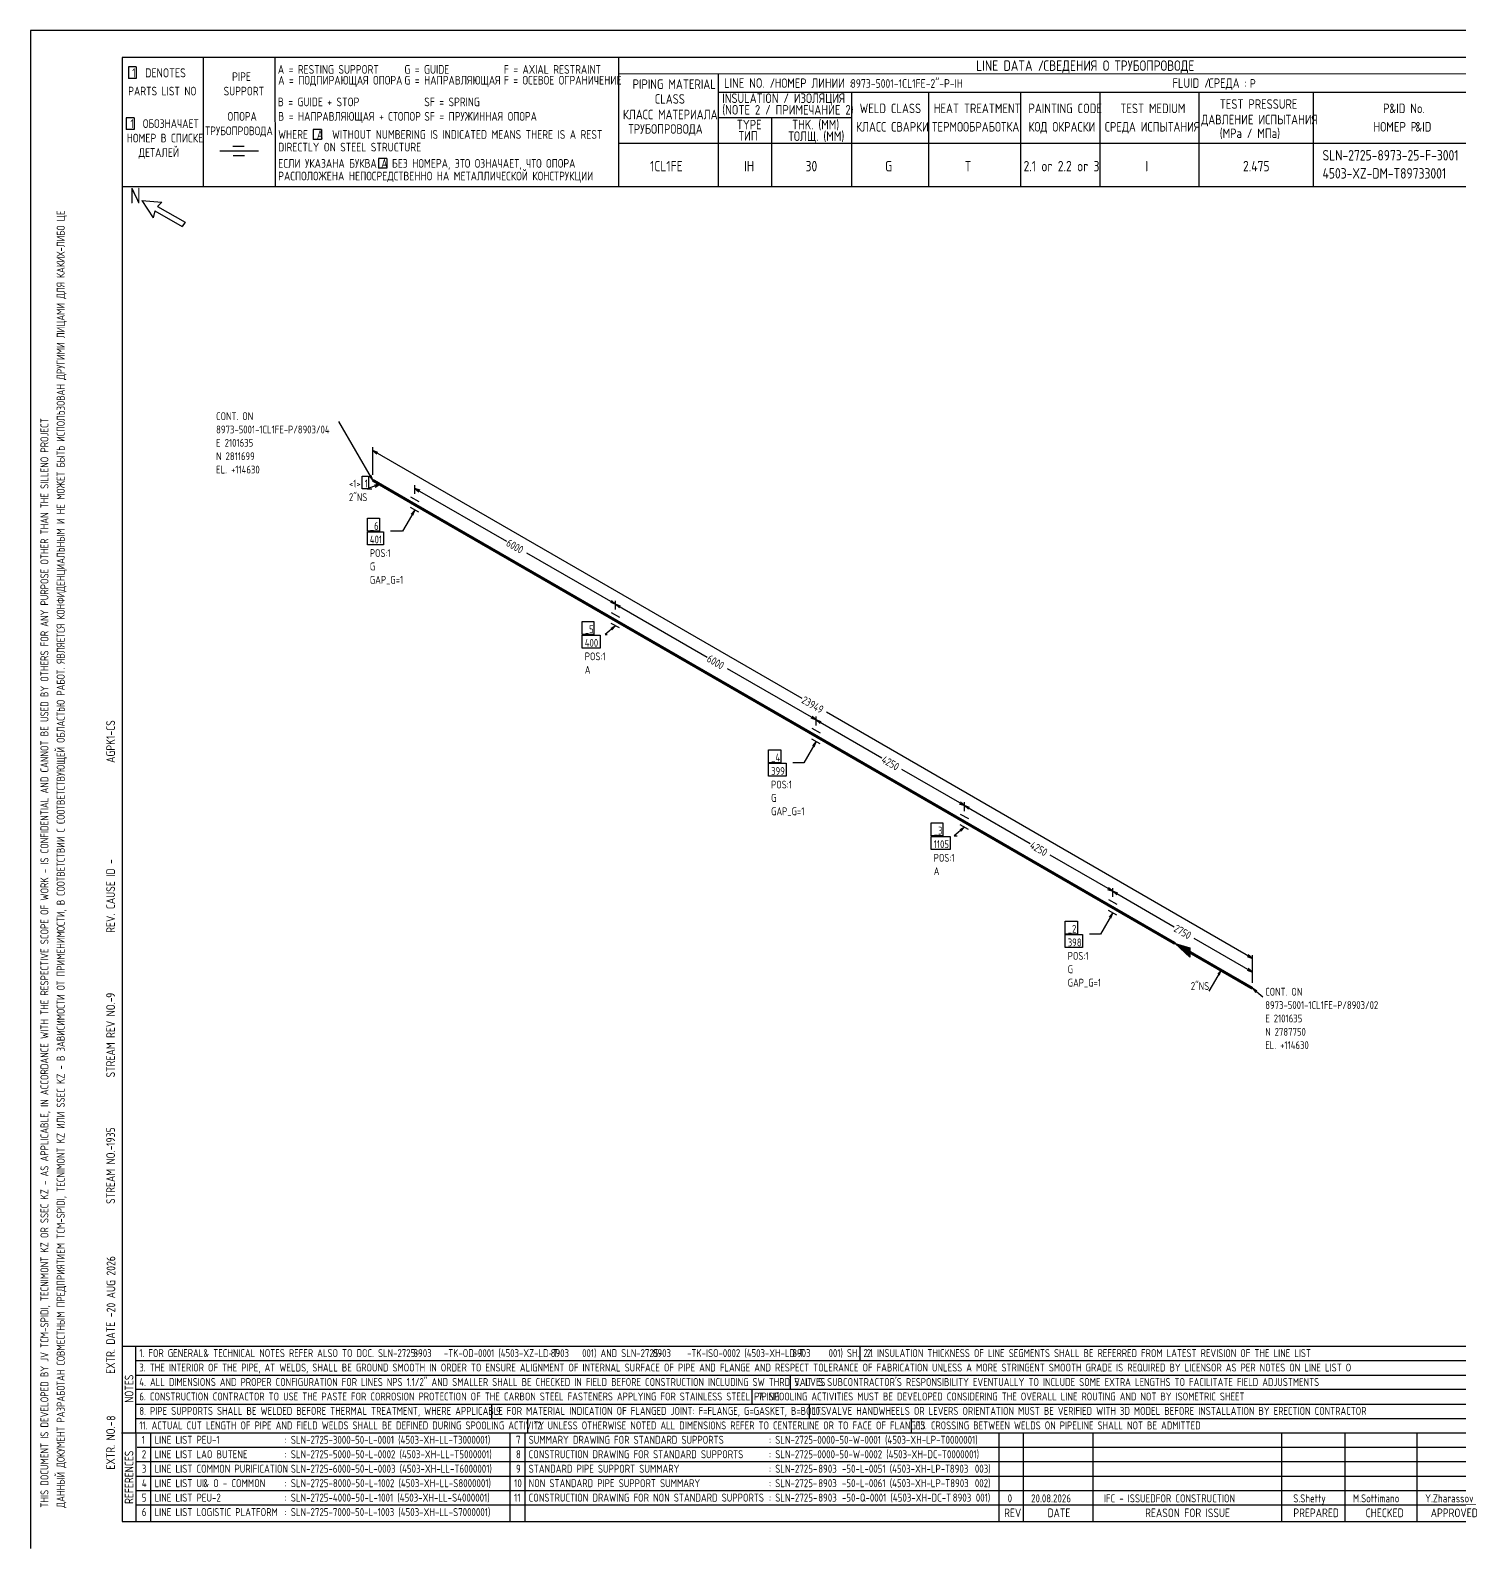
# Model space of a CAD drawing. Extents: x -1005 to 594, y -998 to 420.
# Drawn here: x 0 to 395.4, y 0 to 420 of the extents above; entities that cross this region are included whole.
import ezdxf

# ---------------------------------------------------------------- set-up
doc = ezdxf.new("R2010")
doc.units = 0
doc.styles.add('TTFN17', font='GOST type A')

msp = doc.modelspace()

# ---------------------------------------------------------------- linework, layer by layer
at = {"layer": 'GT_1', "flags": 128}
for points in [[(0, 420), (0, 0)], [(594, 420), (0, 420)], [(589.1, 412.5), (25.4, 412.5)], [(25.4, 412.5), (25.4, 7.5)], [(47.8, 412.5), (47.8, 376.7)], [(67.6, 412.5), (67.7, 376.7)], [(162.7, 412.5), (162.7, 376.7)], [(29.3, 409.9), (27.1, 409.9)], [(27.1, 409.9), (27.1, 406.7)], [(29.3, 409.9), (29.3, 406.7)], [(589.1, 408), (162.7, 407.9)], [(190.3, 407.8), (190.3, 376.7)], [(29.3, 406.7), (27.1, 406.7)], [(190.3, 402.9), (402.7, 402.9)], [(227.1, 402.9), (227.1, 376.7)], [(248.4, 402.9), (248.4, 376.8)], [(273.9, 402.9), (273.9, 376.7)], [(295.8, 402.9), (295.8, 376.7)], [(323.2, 402.9), (323.2, 376.7)], [(354.8, 402.9), (354.8, 376.8)], [(28.7, 395.8), (26.5, 395.8)], [(26.5, 395.8), (26.5, 392.6)], [(28.7, 395.8), (28.7, 392.6)], [(227.1, 395.8), (190.3, 395.8)], [(205, 395.8), (205, 376.7)], [(28.7, 392.6), (26.5, 392.6)], [(80.5, 392.6), (78.2, 392.6)], [(78.2, 392.6), (78.2, 389.8)], [(80.5, 392.6), (80.5, 389.8)], [(63.1, 386.6), (52.4, 386.6)], [(59.1, 387.9), (56, 387.9)], [(80.5, 389.8), (78.2, 389.8)], [(230.2, 388.7), (162.7, 388.7)], [(402.7, 388.7), (226.9, 388.7)], [(59.2, 385.3), (56.1, 385.3)], [(98.6, 384.6), (96.3, 384.6)], [(96.3, 384.6), (96.3, 381.9)], [(98.6, 384.6), (98.6, 381.9)], [(98.6, 381.9), (96.3, 381.9)], [(402.7, 376.7), (25.4, 376.7)], [(30.8, 372.9), (34, 368.1)], [(30.8, 372.9), (36.4, 372.5)], [(34.4, 370.1), (34, 368.1)], [(34.4, 370.1), (42, 365.7)], [(36.4, 372.5), (35.2, 371.3)], [(35.2, 371.3), (42.8, 366.9)], [(42.8, 366.9), (42, 365.7)], [(94.72, 295.55), (85.35, 311.82)], [(94.72, 297.05), (94.72, 304.7)], [(96.15, 303.27), (94.72, 303.8), (95.85, 302.82)], [(94.72, 303.8), (213.38, 235.25)], [(91.8, 296.68), (93.53, 296.68), (93.53, 293.15), (91.8, 293.15), (91.8, 296.68)], [(96.67, 294.43), (93.15, 293.15), (94.42, 293.15)], [(93.75, 296.68), (94.72, 295.55), (94.2, 296.98)], [(95.4, 293.68), (96.67, 294.43), (95.17, 294.2)], [(106.35, 291.8), (106.35, 294.2)], [(105.15, 290.98), (107.47, 289.7)], [(107.78, 292.77), (106.35, 293.3), (107.47, 292.32)], [(106.35, 293.3), (131.7, 278.68)], [(106.35, 287.3), (102.97, 281.45), (99.6, 281.45)], [(107.47, 286.7), (105.15, 287.98)], [(105.83, 285.88), (106.35, 287.3), (105.38, 286.18)], [(93.22, 285.05), (96.6, 285.05), (96.6, 281.45), (93.22, 281.45), (93.22, 285.05)], [(93.22, 281.3), (97.72, 281.3), (97.72, 277.7), (93.22, 277.7), (93.22, 281.3)], [(161.85, 261.27), (137.32, 275.38)], [(160.43, 261.8), (161.85, 261.27), (160.72, 262.25)], [(161.85, 259.77), (161.85, 262.18)], [(161.85, 259.77), (161.85, 262.18)], [(163.28, 260.75), (161.85, 261.27), (162.97, 260.3)], [(161.85, 261.27), (187.2, 246.65)], [(152.62, 256.48), (155.85, 256.48), (155.85, 252.88), (152.62, 252.88), (152.62, 256.48)], [(160.65, 258.95), (162.97, 257.68)], [(152.62, 252.72), (157.57, 252.72), (157.57, 249.12), (152.62, 249.12), (152.62, 252.72)], [(161.85, 255.28), (159, 252.88), (159.53, 252.88)], [(160.88, 254.15), (161.85, 255.28), (160.57, 254.53)], [(162.97, 254.68), (160.65, 255.95)], [(217.35, 229.25), (192.82, 243.35)], [(338.02, 163.25), (220.2, 231.35)], [(215.93, 229.78), (217.35, 229.25), (216.22, 230.22)], [(216.15, 226.93), (218.47, 225.65)], [(217.35, 227.75), (217.35, 230.15)], [(217.35, 227.75), (217.35, 230.15)], [(218.78, 228.72), (217.35, 229.25), (218.47, 228.28)], [(217.35, 229.25), (235.5, 218.75)], [(217.35, 223.25), (213.97, 217.4), (210.9, 217.4)], [(218.47, 222.65), (216.15, 223.93)], [(216.82, 221.82), (217.35, 223.25), (216.38, 222.12)], [(204.22, 221), (207.6, 221), (207.6, 217.4), (204.22, 217.4), (204.22, 221)], [(204.22, 217.25), (209.03, 217.25), (209.03, 213.65), (204.22, 213.65), (204.22, 217.25)], [(258.38, 205.55), (241.05, 215.53)], [(256.95, 206.07), (258.38, 205.55), (257.25, 206.53)], [(258.38, 204.05), (258.38, 206.45)], [(258.38, 204.05), (258.38, 206.45)], [(257.18, 203.22), (259.5, 201.95)], [(259.8, 205.03), (258.38, 205.55), (259.5, 204.57)], [(258.38, 205.55), (276.52, 195.05)], [(249.15, 200.75), (252.38, 200.75), (252.38, 197.15), (249.15, 197.15), (249.15, 200.75)], [(258.38, 199.55), (255.53, 197.15), (256.35, 197.15)], [(257.4, 198.43), (258.38, 199.55), (257.1, 198.8)], [(259.5, 198.95), (257.18, 200.22)], [(249.15, 197), (254.4, 197), (254.4, 193.4), (249.15, 193.4), (249.15, 197)], [(299.4, 181.85), (282.07, 191.82)], [(297.98, 182.38), (299.4, 181.85), (298.27, 182.82)], [(299.4, 180.35), (299.4, 182.75)], [(299.4, 180.35), (299.4, 182.75)], [(300.82, 181.32), (299.4, 181.85), (300.52, 180.88)], [(299.4, 181.85), (316.35, 172.03)], [(298.2, 179.53), (300.52, 178.25)], [(300.52, 175.25), (298.2, 176.53)], [(286.27, 173.6), (289.65, 173.6), (289.65, 170), (286.27, 170), (286.27, 173.6)], [(299.4, 175.85), (296.02, 170), (292.95, 170)], [(298.88, 174.43), (299.4, 175.85), (298.43, 174.72)], [(286.27, 169.85), (291.07, 169.85), (291.07, 166.25), (286.27, 166.25), (286.27, 169.85)], [(338.02, 159.5), (321.9, 168.8)], [(320.77, 164.97), (320.77, 163.62), (316.65, 167.38), (320.77, 166.18), (320.77, 163.78), (317.02, 167.15), (320.77, 166.1), (320.77, 164), (317.48, 166.93), (320.77, 165.88), (320.77, 164.15), (317.85, 166.62), (320.77, 165.72), (320.77, 164.3), (318.23, 166.47), (320.77, 165.57), (320.77, 164.45), (318.68, 166.18), (320.77, 165.43), (320.77, 164.68), (318.98, 166.03), (320.77, 165.2), (320.77, 164.82), (319.43, 165.72), (320.77, 165.05), (320.77, 164.97), (316.65, 167.38)], [(336.6, 163.78), (338.02, 163.25), (336.9, 164.22)], [(338.02, 156.5), (338.02, 164.15)], [(329.4, 160.03), (326.02, 154.18)], [(328.88, 158.6), (329.4, 160.03), (328.43, 158.9)], [(336.6, 160.03), (338.02, 159.5), (336.9, 160.47)], [(338.02, 156.5), (338.02, 160.4)], [(339.3, 154.25), (338.02, 155), (339, 153.88)], [(338.02, 155), (340.88, 152.6)], [(25.3, 56), (402.7, 56)], [(29.1, 56), (29.2, 7.5)], [(229.4, 56), (229.4, 52)], [(29.1, 52), (402.7, 52)], [(29.1, 48), (402.7, 48)], [(210.2, 48), (210.2, 44)], [(402.7, 44), (29.1, 44)], [(199.6, 44), (199.6, 40)], [(29.2, 40), (402.7, 40)], [(127.6, 40), (127.6, 36)], [(215.4, 40), (215.4, 36)], [(29.1, 36), (402.7, 36)], [(137.5, 36), (137.5, 32)], [(243.6, 36), (243.6, 32)], [(25.2, 32), (402.7, 32)], [(33.2, 32), (33.2, 7.6)], [(132.6, 32), (132.6, 7.6)], [(136.8, 32), (136.8, 7.6)], [(267.9, 32), (267.9, 7.5)], [(274.6, 32), (274.6, 7.5)], [(293.9, 32), (293.9, 7.5)], [(346.1, 32), (346.1, 7.5)], [(363.6, 32), (363.6, 7.5)], [(383.5, 32), (383.5, 7.5)], [(402.7, 28), (29.5, 28)], [(402.7, 24), (29.1, 24)], [(402.7, 20), (29.1, 20)], [(402.7, 16), (29.1, 16)], [(402.7, 12), (29.2, 12)], [(25.4, 7.5), (589.1, 7.5)], [(0, 0), (0, 0)]]:
    msp.add_lwpolyline(points, dxfattribs=at)
at = {"layer": 'GT_1', "const_width": 0.8, "flags": 128}
for points in [[(106.35, 288.8), (94.72, 295.55)], [(161.85, 256.77), (106.35, 288.8)], [(217.35, 224.75), (161.85, 256.77)], [(258.38, 201.05), (217.35, 224.75)], [(299.4, 177.35), (258.38, 201.05)], [(316.65, 167.38), (299.4, 177.35)], [(338.02, 155), (320.77, 164.97)]]:
    msp.add_lwpolyline(points, dxfattribs=at)

# ---------------------------------------------------------------- texts
at = {"layer": 'GT_1', "style": 'TTFN17'}
for s, height, p in [('LINE DATA /', 2.8875, (261.63, 408.8)), ('СВЕДЕНИЯ О ТРУБОПРОВОДЕ', 2.8875, (280.23, 408.8)), (' 1  DENOTES', 2.5025, (26.88, 407)), (' PIPE', 2.406, (54.56, 406)), ('A = RESTING SUPPORT', 2.4062, (68.46, 408)), ('A = ПОДПИРАЮЩАЯ ОПОРА', 2.4062, (68.56, 405)), ('G = GUIDE', 2.406, (103.46, 408)), ('G = НАПРАВЛЯЮЩАЯ', 2.4062, (103.46, 405)), ('F = AXIAL RESTRAINT', 2.4062, (130.96, 408)), ('F = ОСЕВОЕ ОГРАНИЧЕНИЕ', 2.4062, (130.96, 405)), ('PARTS LIST NO', 2.4062, (27.06, 402)), ('SUPPORT', 2.406, (53.46, 402)), ('PIPING MATERIAL', 2.6469, (166.6, 403.8)), ('LINE NO. /', 2.647, (191.9, 404.1)), ('НОМЕР ЛИНИИ :', 2.5987, (205.89, 404.1)), ('8973-5001-1CL1FE-2"-P-IH', 2.4062, (226.86, 404.1)), ('FLUID /', 2.647, (315.9, 404.1)), ('СРЕДА :', 2.647, (325.9, 404.1)), ('P', 2.41, (337.36, 404.1)), ('B = GUIDE + STOP', 2.4062, (68.46, 399)), ('SF = SPRING', 2.4062, (108.96, 399)), ('CLASS', 2.647, (172.7, 399.7)), ('(NOTE 2 / ПРИМЕЧАНИЕ 2)', 2.6469, (191.4, 396.7)), ('INSULATION / ИЗОЛЯЦИЯ', 2.6469, (191.4, 399.9)), ('WELD CLASS', 2.647, (229.4, 397.1)), ('HEAT TREATMENT', 2.6469, (249.9, 397.1)), ('PAINTING CODE', 2.6469, (276.1, 397.1)), ('TEST MEDIUM', 2.6469, (301.5, 397.1)), ('TEST PRESSURE', 2.6469, (329, 398.3)), ('P', 2.65, (374.2, 397.1)), ('&ID No.', 2.647, (375.91, 397.1)), (' 1  ОБОЗНАЧАЕТ', 2.4062, (26.46, 393)), ('ОПОРА', 2.406, (54.56, 395)), ('B = НАПРАВЛЯЮЩАЯ + СТОПОР', 2.4062, (68.56, 395)), ('SF = ПРУЖИННАЯ ОПОРА', 2.4062, (108.96, 395)), ('КЛАСС МАТЕРИАЛА', 2.6469, (163.9, 395.4)), ('TYPE', 2.647, (195.4, 392.6)), ('THK. (MM)', 2.647, (210.7, 392.6)), ('ДАВЛЕНИЕ ИСПЫТАНИЯ', 2.6469, (323.9, 394)), ('НОМЕР В СПИСКЕ', 2.4062, (26.66, 389)), ('ТРУБОПРОВОДА', 2.4062, (48.36, 391)), ('WHERE  A  WITHOUT NUMBERING IS INDICATED MEANS THERE IS A REST', 2.4062, (68.56, 390)), ('ТРУБОПРОВОДА', 2.6469, (165.4, 391.4)), ('ТИП', 2.647, (195.9, 389.5)), ('ТОЛЩ. (ММ)', 2.647, (209.7, 389.4)), ('КЛАСС СВАРКИ', 2.6469, (228.4, 392)), ('ТЕРМООБРАБОТКА', 2.6469, (249.4, 392)), ('КОД ОКРАСКИ', 2.6469, (276.1, 392)), ('СРЕДА ИСПЫТАНИЯ', 2.6469, (297.2, 392)), ('(MPa / МПа)', 2.6469, (329, 390.2)), ('НОМЕР P', 2.647, (371.5, 392)), ('&ID', 2.647, (383.1, 392)), ('ДЕТАЛЕЙ', 2.406, (29.96, 385)), ('DIRECTLY ON STEEL STRUCTURE', 2.4062, (68.56, 386.5)), ('SLN-2725-8973-25-F-3001', 2.8875, (357.43, 384)), ('ЕСЛИ УКАЗАНА БУКВА A БЕЗ НОМЕРА, ЭТО ОЗНАЧАЕТ, ЧТО ОПОРА', 2.4062, (68.56, 382)), ('1CL1FE', 2.888, (171.43, 381)), ('IH', 2.888, (197.43, 381)), ('30', 2.888, (214.43, 381)), ('G', 2.89, (236.43, 381)), ('T', 2.89, (258.43, 381)), ('2.1 or 2.2 or 3', 2.8875, (274.73, 381)), ('I', 2.89, (308.43, 381)), ('2.475', 2.888, (335.43, 381)), ('РАСПОЛОЖЕНА НЕПОСРЕДСТВЕННО НА МЕТАЛЛИЧЕСКОЙ КОНСТРУКЦИИ', 2.4062, (68.56, 378.5)), ('4503-XZ-DM-T89733001', 2.8875, (357.43, 379)), ('N', 4.33, (27.55, 372.1)), ('CONT. ON', 2.166, (51.38, 312.2)), ('8973-5001-1CL1FE-P/8903/04', 2.1656, (51.38, 308.5)), ('E 2101635', 2.166, (51.38, 304.81)), ('N 2811699', 2.166, (51.38, 301.11)), ('EL. +114630', 2.1656, (51.38, 297.41)), ('<1>', 2.166, (88.12, 293.52)), ('1', 2.17, (92.48, 293.52)), ('2"NS', 2.166, (88.12, 289.77)), ('_6', 2.166, (93.9, 281.82)), ('401', 2.166, (93.9, 278.07)), ('POS:1', 2.166, (93.9, 274.32)), ('G', 2.17, (93.9, 270.63)), ('GAP_G=1', 2.166, (93.9, 266.93)), ('_5', 2.166, (153.36, 253.25)), ('400', 2.166, (153.36, 249.5)), ('POS:1', 2.166, (153.36, 245.75)), ('A', 2.17, (153.36, 242.05)), ('_4', 2.166, (204.9, 217.78)), ('399', 2.166, (204.9, 214.03)), ('POS:1', 2.166, (204.9, 210.28)), ('G', 2.17, (204.9, 206.58)), ('GAP_G=1', 2.166, (204.9, 202.88)), ('_3', 2.166, (249.88, 197.53)), ('1105', 2.166, (249.88, 193.78)), ('POS:1', 2.166, (249.88, 190.03)), ('A', 2.17, (249.88, 186.33)), ('_2', 2.166, (286.95, 170.38)), ('398', 2.166, (286.95, 166.62)), ('POS:1', 2.166, (286.95, 162.88)), ('G', 2.17, (286.95, 159.18)), ('GAP_G=1', 2.166, (286.95, 155.48)), ('2"NS', 2.166, (321, 154.55)), ('CONT. ON', 2.166, (341.57, 152.97)), ('8973-5001-1CL1FE-P/8903/02', 2.1656, (341.57, 149.28)), ('E 2101635', 2.166, (341.57, 145.58)), ('N 2787750', 2.166, (341.57, 141.88)), ('EL. +114630', 2.1656, (341.57, 138.19)), ('1. FOR GENERAL', 2.1849, (30.13, 53)), ('& TECHNICAL NOTES REFER ALSO TO DOC. SLN-2725-      -TK-OD-0001 (4503-XZ-LD-T      001) AND SLN-2725-      -TK-ISO-0002 (4503-XH-LD-T      001) SH. 2.1', 2.18487, (47.87, 53)), ('8903', 2.185, (105.93, 53)), ('8903', 2.185, (143.93, 53)), ('8903', 2.185, (172.13, 53)), ('8903', 2.185, (210.73, 53)), ('2. INSULATION THICKNESS OF LINE SEGMENTS SHALL BE REFERRED FROM LATEST REVISION OF THE LINE LIST', 2.1849, (231.33, 53)), ('3. THE INTERIOR OF THE PIPE, AT WELDS, SHALL BE GROUND SMOOTH IN ORDER TO ENSURE ALIGNMENT OF INTERNAL SURFACE OF PIPE AND FLANGE AND RESPECT TOLERANCE OF FABRICATION UNLESS A MORE STRINGENT SMOOTH GRADE IS REQUIRED BY LICENSOR AS PER NOTES ON LINE LIST O', 2.18487, (30.13, 49)), ('4. ALL DIMENSIONS AND PROPER CONFIGURATION FOR LINES NPS 1.1/2" AND SMALLER SHALL BE CHECKED IN FIELD BEFORE CONSTRUCTION INCLUDING SW THRD VALVES', 2.18487, (30.13, 45)), ("5. IT IS SUBCONTRACTOR'S RESPONSIBILITY EVENTUALLY TO INCLUDE SOME EXTRA LENGTHS TO FACILITATE FIELD ADJUSTMENTS", 2.18487, (211.33, 45)), ('6. CONSTRUCTION CONTRACTOR TO USE THE PASTE FOR CORROSION PROTECTION OF THE CARBON STEEL FASTENERS APPLYING FOR STAINLESS STEEL PIPING', 2.18487, (30.13, 41)), ('7. SPOOLING ACTIVITIES MUST BE DEVELOPED CONSIDERING THE OVERALL LINE ROUTING AND NOT BY ISOMETRIC SHEET', 2.18487, (201.33, 41)), ('8. PIPE SUPPORTS SHALL BE WELDED BEFORE THERMAL TREATMENT, WHERE APPLICABLE', 2.1849, (30.13, 37)), ('9. FOR MATERIAL INDICATION OF FLANGED JOINT: F=FLANGE, G=GASKET, B=BOLTS', 2.1849, (128.83, 37)), ('10. VALVE HANDWHEELS OR LEVERS ORIENTATION MUST BE VERIFIED WITH 3D MODEL BEFORE INSTALLATION BY ERECTION CONTRACTOR', 2.18487, (216.33, 37)), ('11. ACTUAL CUT LENGTH OF PIPE AND FIELD WELDS SHALL BE DEFINED DURING SPOOLING ACTIVITY', 2.1849, (30.13, 33)), ('12. UNLESS OTHERWISE NOTED ALL DIMENSIONS REFER TO CENTERLINE OR TO FACE OF FLANGES', 2.1849, (139.33, 33)), ('13. CROSSING BETWEEN WELDS ON PIPELINE SHALL NOT BE ADMITTED', 2.1849, (245.33, 33)), ('1', 2.21, (30.83, 29)), ('LINE LIST PEU-1', 2.2138, (34.33, 29)), (': SLN-2725-3000-50-L-0001 (4503-XH-LL-T3000001)', 2.2138, (70.33, 29)), ('7', 2.21, (134.33, 29)), ('SUMMARY DRAWING FOR STANDARD SUPPORTS', 2.2138, (137.83, 29)), (': SLN-2725-0000-50-W-0001 (4503-XH-LP-T0000001)', 2.2138, (204.33, 29)), ('2', 2.21, (30.83, 25)), ('LINE LIST LAO BUTENE', 2.2138, (34.33, 25)), (': SLN-2725-5000-50-L-0002 (4503-XH-LL-T5000001)', 2.2138, (70.33, 25)), ('8', 2.21, (134.33, 25)), ('CONSTRUCTION DRAWING FOR STANDARD SUPPORTS', 2.2138, (137.83, 25)), (': SLN-2725-0000-50-W-0002 (4503-XH-DC-T0000001)', 2.2138, (204.33, 25)), ('3', 2.21, (30.83, 21)), ('LINE LIST COMMON PURIFICATION', 2.2138, (34.33, 21)), (': SLN-2725-6000-50-L-0003 (4503-XH-LL-T6000001)', 2.2138, (70.33, 21)), ('9', 2.21, (134.33, 21)), ('STANDARD PIPE SUPPORT SUMMARY', 2.2138, (137.83, 21)), (': SLN-2725-      -50-L-0051 (4503-XH-LP-T      003)', 2.2138, (204.33, 21)), ('8903', 2.214, (217.93, 21)), ('8903', 2.214, (254.33, 21)), ('4', 2.21, (30.83, 17)), ('LINE LIST UI', 2.2138, (34.33, 17)), ('& O - COMMON', 2.2138, (47.85, 17)), (': SLN-2725-8000-50-L-1002 (4503-XH-LL-S8000001)', 2.2138, (70.33, 17)), ('10', 2.214, (133.83, 17)), ('NON STANDARD PIPE SUPPORT SUMMARY', 2.2138, (137.83, 17)), (': SLN-2725-      -50-L-0061 (4503-XH-LP-T      002)', 2.2138, (204.33, 17)), ('8903', 2.214, (217.93, 17)), ('8903', 2.214, (254.43, 17)), ('5', 2.21, (30.83, 13)), ('LINE LIST PEU-2', 2.2138, (34.33, 13)), (': SLN-2725-4000-50-L-1001 (4503-XH-LL-S4000001)', 2.2138, (70.33, 13)), ('11', 2.214, (133.83, 13)), ('CONSTRUCTION DRAWING FOR NON STANDARD SUPPORTS', 2.2138, (137.83, 13)), (': SLN-2725-      -50-Q-0001 (4503-XH-DC-T      001)', 2.2138, (204.33, 13)), ('8903', 2.214, (217.93, 13)), ('8903', 2.214, (255.13, 13)), ('0', 2.21, (270.33, 12.8)), ('20.08.2026', 2.214, (276.83, 12.8)), ('IFC - ISSUEDFOR CONSTRUCTION', 2.2138, (296.93, 12.8)), ('S.Shetty', 2.214, (349.33, 12.8)), ('M.Sottimano', 2.2138, (365.83, 12.8)), ('Y.Zharassov', 2.2138, (385.83, 12.8)), ('6', 2.21, (30.83, 9)), ('LINE LIST LOGISTIC PLATFORM', 2.2138, (34.33, 9)), (': SLN-2725-7000-50-L-1003 (4503-XH-LL-S7000001)', 2.2138, (70.33, 9)), ('REV', 2.406, (269.36, 8.7)), ('DATE', 2.406, (281.36, 8.7)), ('REASON FOR ISSUE', 2.4062, (308.36, 8.7)), ('PREPARED', 2.406, (349.36, 8.7)), ('CHECKED', 2.406, (369.36, 8.7)), ('APPROVED', 2.406, (387.36, 8.7))]:
    msp.add_text(s, height=height, dxfattribs=at).set_placement(p)
for s, height, rotation, p in [('ДАННЫЙ ДОКУМЕНТ РАЗРАБОТАН СОВМЕСТНЫМ ПРЕДПРИЯТИЕМ TCM-SPIDI, TECNIMONT KZ ИЛИ SSEC KZ - В ЗАВИСИМОСТИ ОТ ПРИМЕНИМОСТИ, В СООТВЕТСТВИИ С СООТВЕТСТВУЮЩЕЙ ОБЛАСТЬЮ РАБОТ. ЯВЛЯЕТСЯ КОНФИДЕНЦИАЛЬНЫМ И НЕ МОЖЕТ БЫТЬ ИСПОЛЬЗОВАН ДРУГИМИ ЛИЦАМИ ДЛЯ КАКИХ-ЛИБО ЦЕ', 2.21375, 90, (9.5, 11.33)), ('THIS DOCUMENT IS DEVELOPED BY JV TCM-SPIDI, TECNIMONT KZ OR SSEC KZ - AS APPLICABLE, IN ACCORDANCE WITH THE RESPECTIVE SCOPE OF WORK - IS CONFIDENTIAL AND CANNOT BE USED BY OTHERS FOR ANY PURPOSE OTHER THAN THE SILLENO PROJECT', 2.21375, 90, (5, 11.33)), ('6000', 2.166, -30, (131.39, 277.55)), ('6000', 2.166, -30, (186.89, 245.53)), ('23949', 2.166, -30, (213.13, 234.1)), ('AGPK1-CS', 2.406, 90, (23.4, 217.36)), ('4250', 2.166, -30, (235.22, 217.62)), ('4250', 2.166, -30, (276.25, 193.93)), ('REV. CAUSE ID -', 2.4062, 90, (23.4, 170.36)), ('2750', 2.166, -30, (316.07, 170.9)), ('9', 2.41, 90, (23.4, 152.36)), ('STREAM REV NO.-', 2.4062, 90, (23.4, 130.36)), ('1935', 2.406, 90, (23.4, 111.36)), ('STREAM NO.-', 2.4062, 90, (23.4, 95.36)), ('20 AUG 2026', 2.4062, 90, (23.5, 65.36)), ('EXTR. DATE -', 2.4062, 90, (23.4, 48.36)), ('NOTES', 2.406, 90, (28.5, 40.36)), ('EXTR. NO.-', 2.406, 90, (23.4, 21.86)), ('8', 2.41, 90, (23.5, 35.36)), ('REFERENCES', 2.406, 90, (28.5, 12.36))]:
    msp.add_text(s, height=height, rotation=rotation, dxfattribs=at).set_placement(p)

doc.saveas('drawing.dxf')
